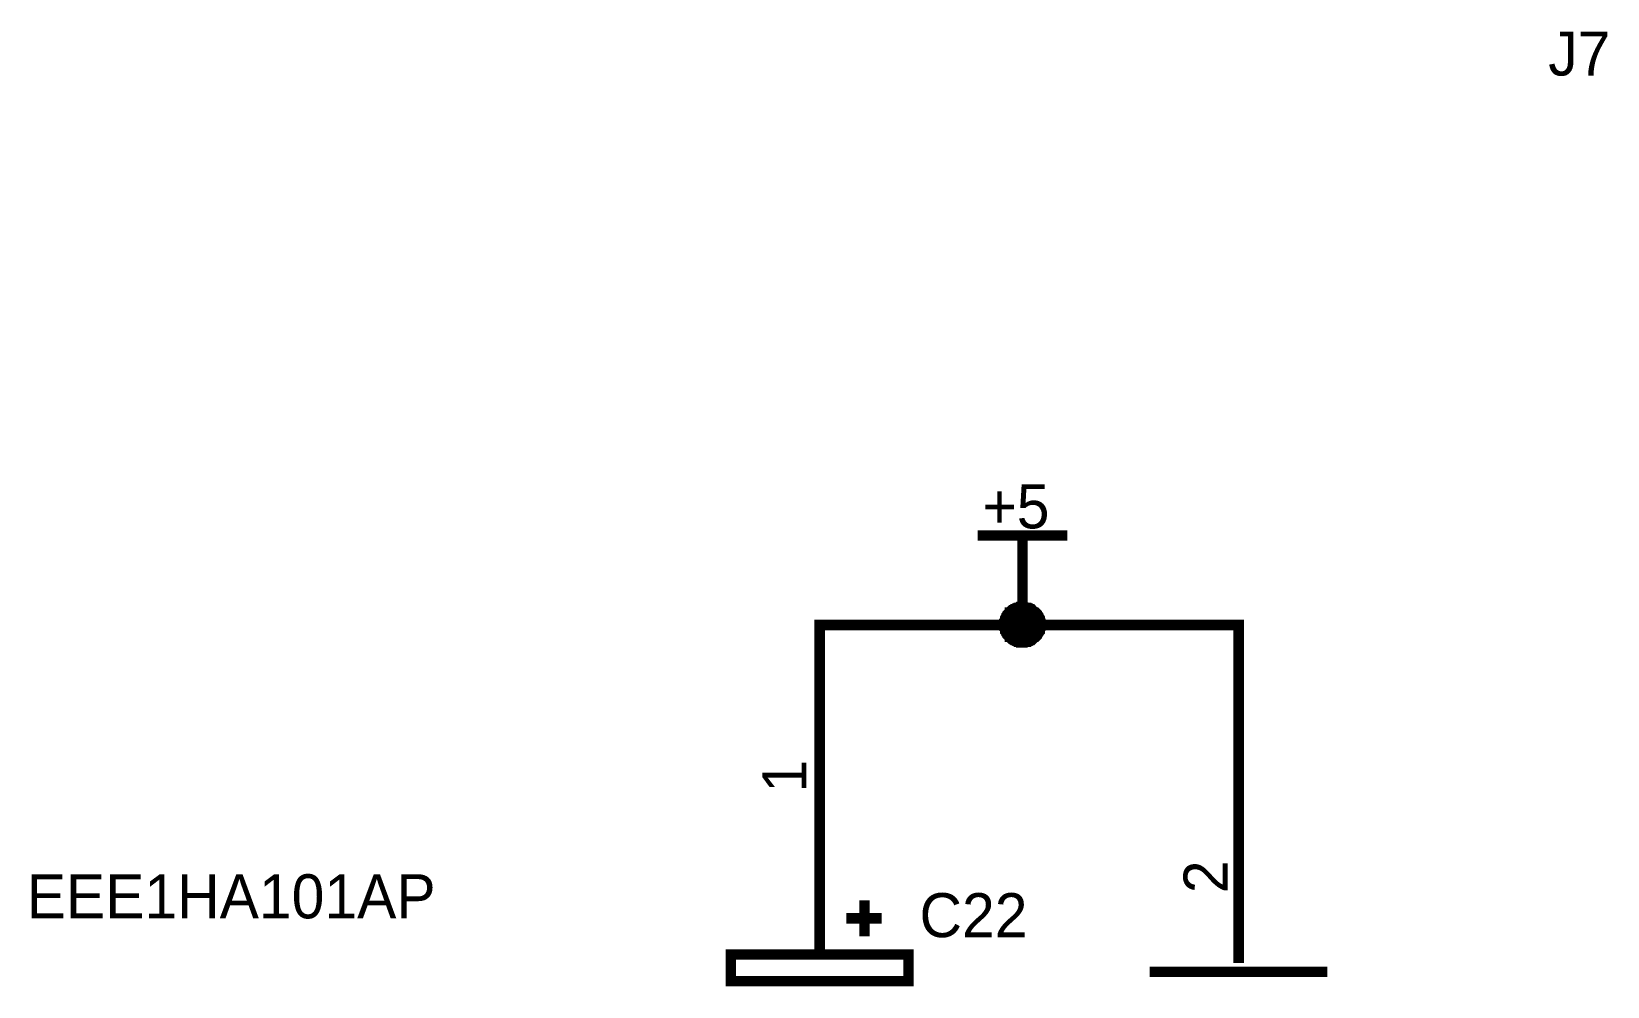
# Model space of a CAD drawing. Header units: millimetres. Extents: x 0 to 800, y 0 to 567.
# Drawn here: x 43.14 to 88.06, y 31.21 to 58.42 of the extents above; entities that cross this region are included whole.
import ezdxf

# ---------------------------------------------------------------- set-up
doc = ezdxf.new("R2010")
doc.units = ezdxf.units.MM
doc.layers.add('Sheet', color=255, linetype='Continuous')

msp = doc.modelspace()

# ---------------------------------------------------------------- linework, layer by layer
at = {"layer": 'Sheet'}
for points, const_width in [([(70.11, 44.058), (72.663, 44.058)], 0.3), ([(71.386, 41.505), (71.386, 44.058)], 0.3), ([(70.871, 41.505), (70.871, 41.527), (70.871, 41.55), (70.871, 41.595), (70.871, 41.617), (70.894, 41.639), (70.894, 41.662), (70.894, 41.684), (70.916, 41.707), (70.916, 41.729), (70.938, 41.751), (70.938, 41.774), (70.961, 41.796), (70.961, 41.818), (70.983, 41.841), (71.006, 41.863), (71.028, 41.863), (71.028, 41.886), (71.05, 41.908), (71.073, 41.93), (71.095, 41.93), (71.118, 41.953), (71.14, 41.953), (71.162, 41.975), (71.185, 41.975), (71.207, 41.998), (71.23, 41.998), (71.252, 41.998), (71.274, 42.02), (71.297, 42.02), (71.342, 42.02), (71.364, 42.02), (71.386, 42.02)], 0.3), ([(70.871, 41.505), (70.871, 41.527), (70.871, 41.55), (70.871, 41.595), (70.871, 41.617), (70.894, 41.639), (70.894, 41.662), (70.894, 41.684), (70.916, 41.707), (70.916, 41.729), (70.938, 41.751), (70.938, 41.774), (70.961, 41.796), (70.961, 41.818), (70.983, 41.841), (71.006, 41.863), (71.028, 41.863), (71.028, 41.886), (71.05, 41.908), (71.073, 41.93), (71.095, 41.93), (71.118, 41.953), (71.14, 41.953), (71.162, 41.975), (71.185, 41.975), (71.207, 41.998), (71.23, 41.998), (71.252, 41.998), (71.274, 42.02), (71.297, 42.02), (71.342, 42.02), (71.364, 42.02), (71.386, 42.02)], 0.3), ([(70.871, 41.505), (70.871, 41.527), (70.871, 41.55), (70.871, 41.595), (70.871, 41.617), (70.894, 41.639), (70.894, 41.662), (70.894, 41.684), (70.916, 41.707), (70.916, 41.729), (70.938, 41.751), (70.938, 41.774), (70.961, 41.796), (70.961, 41.818), (70.983, 41.841), (71.006, 41.863), (71.028, 41.863), (71.028, 41.886), (71.05, 41.908), (71.073, 41.93), (71.095, 41.93), (71.118, 41.953), (71.14, 41.953), (71.162, 41.975), (71.185, 41.975), (71.207, 41.998), (71.23, 41.998), (71.252, 41.998), (71.274, 42.02), (71.297, 42.02), (71.342, 42.02), (71.364, 42.02), (71.386, 42.02)], 0.3), ([(70.871, 41.505), (70.871, 41.527), (70.871, 41.55), (70.871, 41.595), (70.871, 41.617), (70.894, 41.639), (70.894, 41.662), (70.894, 41.684), (70.916, 41.707), (70.916, 41.729), (70.938, 41.751), (70.938, 41.774), (70.961, 41.796), (70.961, 41.818), (70.983, 41.841), (71.006, 41.863), (71.028, 41.863), (71.028, 41.886), (71.05, 41.908), (71.073, 41.93), (71.095, 41.93), (71.118, 41.953), (71.14, 41.953), (71.162, 41.975), (71.185, 41.975), (71.207, 41.998), (71.23, 41.998), (71.252, 41.998), (71.274, 42.02), (71.297, 42.02), (71.342, 42.02), (71.364, 42.02), (71.386, 42.02)], 0.3), ([(70.871, 41.505), (70.871, 41.527), (70.871, 41.55), (70.871, 41.595), (70.871, 41.617), (70.894, 41.639), (70.894, 41.662), (70.894, 41.684), (70.916, 41.707), (70.916, 41.729), (70.938, 41.751), (70.938, 41.774), (70.961, 41.796), (70.961, 41.818), (70.983, 41.841), (71.006, 41.863), (71.028, 41.863), (71.028, 41.886), (71.05, 41.908), (71.073, 41.93), (71.095, 41.93), (71.118, 41.953), (71.14, 41.953), (71.162, 41.975), (71.185, 41.975), (71.207, 41.998), (71.23, 41.998), (71.252, 41.998), (71.274, 42.02), (71.297, 42.02), (71.342, 42.02), (71.364, 42.02), (71.386, 42.02)], 0.0991), ([(70.871, 41.505), (70.871, 41.527), (70.871, 41.55), (70.871, 41.595), (70.871, 41.617), (70.894, 41.639), (70.894, 41.662), (70.894, 41.684), (70.916, 41.707), (70.916, 41.729), (70.938, 41.751), (70.938, 41.774), (70.961, 41.796), (70.961, 41.818), (70.983, 41.841), (71.006, 41.863), (71.028, 41.863), (71.028, 41.886), (71.05, 41.908), (71.073, 41.93), (71.095, 41.93), (71.118, 41.953), (71.14, 41.953), (71.162, 41.975), (71.185, 41.975), (71.207, 41.998), (71.23, 41.998), (71.252, 41.998), (71.274, 42.02), (71.297, 42.02), (71.342, 42.02), (71.364, 42.02), (71.386, 42.02)], 0.0991), ([(70.871, 41.505), (70.871, 41.527), (70.871, 41.55), (70.871, 41.595), (70.871, 41.617), (70.894, 41.639), (70.894, 41.662), (70.894, 41.684), (70.916, 41.707), (70.916, 41.729), (70.938, 41.751), (70.938, 41.774), (70.961, 41.796), (70.961, 41.818), (70.983, 41.841), (71.006, 41.863), (71.028, 41.863), (71.028, 41.886), (71.05, 41.908), (71.073, 41.93), (71.095, 41.93), (71.118, 41.953), (71.14, 41.953), (71.162, 41.975), (71.185, 41.975), (71.207, 41.998), (71.23, 41.998), (71.252, 41.998), (71.274, 42.02), (71.297, 42.02), (71.342, 42.02), (71.364, 42.02), (71.386, 42.02)], 0.0991), ([(70.871, 41.505), (70.871, 41.527), (70.871, 41.55), (70.871, 41.595), (70.871, 41.617), (70.894, 41.639), (70.894, 41.662), (70.894, 41.684), (70.916, 41.707), (70.916, 41.729), (70.938, 41.751), (70.938, 41.774), (70.961, 41.796), (70.961, 41.818), (70.983, 41.841), (71.006, 41.863), (71.028, 41.863), (71.028, 41.886), (71.05, 41.908), (71.073, 41.93), (71.095, 41.93), (71.118, 41.953), (71.14, 41.953), (71.162, 41.975), (71.185, 41.975), (71.207, 41.998), (71.23, 41.998), (71.252, 41.998), (71.274, 42.02), (71.297, 42.02), (71.342, 42.02), (71.364, 42.02), (71.386, 42.02)], 0.0991), ([(71.386, 42.02), (71.386, 42.02)], 0.3), ([(71.386, 42.02), (71.409, 42.02), (71.431, 42.02), (71.453, 42.02), (71.476, 42.02), (71.521, 41.998), (71.543, 41.998), (71.565, 41.998), (71.588, 41.975), (71.61, 41.975), (71.633, 41.953), (71.655, 41.953), (71.677, 41.93), (71.677, 41.93), (71.7, 41.908), (71.722, 41.886), (71.745, 41.863), (71.767, 41.863), (71.789, 41.841), (71.789, 41.818), (71.812, 41.796), (71.834, 41.774), (71.834, 41.751), (71.857, 41.729), (71.857, 41.707), (71.879, 41.684), (71.879, 41.662), (71.879, 41.639), (71.901, 41.617), (71.901, 41.595), (71.901, 41.55), (71.901, 41.527), (71.901, 41.505)], 0.3), ([(71.386, 42.02), (71.386, 42.02)], 0.3), ([(71.386, 42.02), (71.409, 42.02), (71.431, 42.02), (71.453, 42.02), (71.476, 42.02), (71.521, 41.998), (71.543, 41.998), (71.565, 41.998), (71.588, 41.975), (71.61, 41.975), (71.633, 41.953), (71.655, 41.953), (71.677, 41.93), (71.677, 41.93), (71.7, 41.908), (71.722, 41.886), (71.745, 41.863), (71.767, 41.863), (71.789, 41.841), (71.789, 41.818), (71.812, 41.796), (71.834, 41.774), (71.834, 41.751), (71.857, 41.729), (71.857, 41.707), (71.879, 41.684), (71.879, 41.662), (71.879, 41.639), (71.901, 41.617), (71.901, 41.595), (71.901, 41.55), (71.901, 41.527), (71.901, 41.505)], 0.3), ([(71.386, 42.02), (71.386, 42.02)], 0.3), ([(71.386, 42.02), (71.409, 42.02), (71.431, 42.02), (71.453, 42.02), (71.476, 42.02), (71.521, 41.998), (71.543, 41.998), (71.565, 41.998), (71.588, 41.975), (71.61, 41.975), (71.633, 41.953), (71.655, 41.953), (71.677, 41.93), (71.677, 41.93), (71.7, 41.908), (71.722, 41.886), (71.745, 41.863), (71.767, 41.863), (71.789, 41.841), (71.789, 41.818), (71.812, 41.796), (71.834, 41.774), (71.834, 41.751), (71.857, 41.729), (71.857, 41.707), (71.879, 41.684), (71.879, 41.662), (71.879, 41.639), (71.901, 41.617), (71.901, 41.595), (71.901, 41.55), (71.901, 41.527), (71.901, 41.505)], 0.3), ([(71.386, 42.02), (71.386, 42.02)], 0.3), ([(71.386, 42.02), (71.409, 42.02), (71.431, 42.02), (71.453, 42.02), (71.476, 42.02), (71.521, 41.998), (71.543, 41.998), (71.565, 41.998), (71.588, 41.975), (71.61, 41.975), (71.633, 41.953), (71.655, 41.953), (71.677, 41.93), (71.677, 41.93), (71.7, 41.908), (71.722, 41.886), (71.745, 41.863), (71.767, 41.863), (71.789, 41.841), (71.789, 41.818), (71.812, 41.796), (71.834, 41.774), (71.834, 41.751), (71.857, 41.729), (71.857, 41.707), (71.879, 41.684), (71.879, 41.662), (71.879, 41.639), (71.901, 41.617), (71.901, 41.595), (71.901, 41.55), (71.901, 41.527), (71.901, 41.505)], 0.3), ([(71.386, 42.02), (71.386, 42.02)], 0.0991), ([(71.386, 42.02), (71.409, 42.02), (71.431, 42.02), (71.453, 42.02), (71.476, 42.02), (71.521, 41.998), (71.543, 41.998), (71.565, 41.998), (71.588, 41.975), (71.61, 41.975), (71.633, 41.953), (71.655, 41.953), (71.677, 41.93), (71.677, 41.93), (71.7, 41.908), (71.722, 41.886), (71.745, 41.863), (71.767, 41.863), (71.789, 41.841), (71.789, 41.818), (71.812, 41.796), (71.834, 41.774), (71.834, 41.751), (71.857, 41.729), (71.857, 41.707), (71.879, 41.684), (71.879, 41.662), (71.879, 41.639), (71.901, 41.617), (71.901, 41.595), (71.901, 41.55), (71.901, 41.527), (71.901, 41.505)], 0.0991), ([(71.386, 42.02), (71.386, 42.02)], 0.0991), ([(71.386, 42.02), (71.409, 42.02), (71.431, 42.02), (71.453, 42.02), (71.476, 42.02), (71.521, 41.998), (71.543, 41.998), (71.565, 41.998), (71.588, 41.975), (71.61, 41.975), (71.633, 41.953), (71.655, 41.953), (71.677, 41.93), (71.677, 41.93), (71.7, 41.908), (71.722, 41.886), (71.745, 41.863), (71.767, 41.863), (71.789, 41.841), (71.789, 41.818), (71.812, 41.796), (71.834, 41.774), (71.834, 41.751), (71.857, 41.729), (71.857, 41.707), (71.879, 41.684), (71.879, 41.662), (71.879, 41.639), (71.901, 41.617), (71.901, 41.595), (71.901, 41.55), (71.901, 41.527), (71.901, 41.505)], 0.0991), ([(71.386, 42.02), (71.386, 42.02)], 0.0991), ([(71.386, 42.02), (71.409, 42.02), (71.431, 42.02), (71.453, 42.02), (71.476, 42.02), (71.521, 41.998), (71.543, 41.998), (71.565, 41.998), (71.588, 41.975), (71.61, 41.975), (71.633, 41.953), (71.655, 41.953), (71.677, 41.93), (71.677, 41.93), (71.7, 41.908), (71.722, 41.886), (71.745, 41.863), (71.767, 41.863), (71.789, 41.841), (71.789, 41.818), (71.812, 41.796), (71.834, 41.774), (71.834, 41.751), (71.857, 41.729), (71.857, 41.707), (71.879, 41.684), (71.879, 41.662), (71.879, 41.639), (71.901, 41.617), (71.901, 41.595), (71.901, 41.55), (71.901, 41.527), (71.901, 41.505)], 0.0991), ([(71.386, 42.02), (71.386, 42.02)], 0.0991), ([(71.386, 42.02), (71.409, 42.02), (71.431, 42.02), (71.453, 42.02), (71.476, 42.02), (71.521, 41.998), (71.543, 41.998), (71.565, 41.998), (71.588, 41.975), (71.61, 41.975), (71.633, 41.953), (71.655, 41.953), (71.677, 41.93), (71.677, 41.93), (71.7, 41.908), (71.722, 41.886), (71.745, 41.863), (71.767, 41.863), (71.789, 41.841), (71.789, 41.818), (71.812, 41.796), (71.834, 41.774), (71.834, 41.751), (71.857, 41.729), (71.857, 41.707), (71.879, 41.684), (71.879, 41.662), (71.879, 41.639), (71.901, 41.617), (71.901, 41.595), (71.901, 41.55), (71.901, 41.527), (71.901, 41.505)], 0.0991), ([(77.546, 33.397), (77.546, 41.505), (71.386, 41.505), (65.607, 41.505), (65.607, 37.204)], 0.3), ([(71.386, 41.012), (71.364, 41.012), (71.342, 41.012), (71.297, 41.012), (71.274, 41.012), (71.252, 41.035), (71.23, 41.035), (71.207, 41.035), (71.185, 41.057), (71.162, 41.057), (71.14, 41.079), (71.118, 41.079), (71.095, 41.102), (71.073, 41.102), (71.05, 41.124), (71.028, 41.147), (71.028, 41.169), (71.006, 41.169), (70.983, 41.191), (70.961, 41.214), (70.961, 41.236), (70.938, 41.259), (70.938, 41.281), (70.916, 41.303), (70.916, 41.303), (70.894, 41.326), (70.894, 41.371), (70.894, 41.393), (70.871, 41.415), (70.871, 41.438), (70.871, 41.46), (70.871, 41.483), (70.871, 41.505)], 0.3), ([(70.871, 41.505), (70.871, 41.505)], 0.3), ([(71.386, 41.012), (71.364, 41.012), (71.342, 41.012), (71.297, 41.012), (71.274, 41.012), (71.252, 41.035), (71.23, 41.035), (71.207, 41.035), (71.185, 41.057), (71.162, 41.057), (71.14, 41.079), (71.118, 41.079), (71.095, 41.102), (71.073, 41.102), (71.05, 41.124), (71.028, 41.147), (71.028, 41.169), (71.006, 41.169), (70.983, 41.191), (70.961, 41.214), (70.961, 41.236), (70.938, 41.259), (70.938, 41.281), (70.916, 41.303), (70.916, 41.303), (70.894, 41.326), (70.894, 41.371), (70.894, 41.393), (70.871, 41.415), (70.871, 41.438), (70.871, 41.46), (70.871, 41.483), (70.871, 41.505)], 0.3), ([(70.871, 41.505), (70.871, 41.505)], 0.3), ([(71.386, 41.012), (71.364, 41.012), (71.342, 41.012), (71.297, 41.012), (71.274, 41.012), (71.252, 41.035), (71.23, 41.035), (71.207, 41.035), (71.185, 41.057), (71.162, 41.057), (71.14, 41.079), (71.118, 41.079), (71.095, 41.102), (71.073, 41.102), (71.05, 41.124), (71.028, 41.147), (71.028, 41.169), (71.006, 41.169), (70.983, 41.191), (70.961, 41.214), (70.961, 41.236), (70.938, 41.259), (70.938, 41.281), (70.916, 41.303), (70.916, 41.303), (70.894, 41.326), (70.894, 41.371), (70.894, 41.393), (70.871, 41.415), (70.871, 41.438), (70.871, 41.46), (70.871, 41.483), (70.871, 41.505)], 0.3), ([(70.871, 41.505), (70.871, 41.505)], 0.3), ([(71.386, 41.012), (71.364, 41.012), (71.342, 41.012), (71.297, 41.012), (71.274, 41.012), (71.252, 41.035), (71.23, 41.035), (71.207, 41.035), (71.185, 41.057), (71.162, 41.057), (71.14, 41.079), (71.118, 41.079), (71.095, 41.102), (71.073, 41.102), (71.05, 41.124), (71.028, 41.147), (71.028, 41.169), (71.006, 41.169), (70.983, 41.191), (70.961, 41.214), (70.961, 41.236), (70.938, 41.259), (70.938, 41.281), (70.916, 41.303), (70.916, 41.303), (70.894, 41.326), (70.894, 41.371), (70.894, 41.393), (70.871, 41.415), (70.871, 41.438), (70.871, 41.46), (70.871, 41.483), (70.871, 41.505)], 0.3), ([(70.871, 41.505), (70.871, 41.505)], 0.3), ([(71.386, 41.012), (71.364, 41.012), (71.342, 41.012), (71.297, 41.012), (71.274, 41.012), (71.252, 41.035), (71.23, 41.035), (71.207, 41.035), (71.185, 41.057), (71.162, 41.057), (71.14, 41.079), (71.118, 41.079), (71.095, 41.102), (71.073, 41.102), (71.05, 41.124), (71.028, 41.147), (71.028, 41.169), (71.006, 41.169), (70.983, 41.191), (70.961, 41.214), (70.961, 41.236), (70.938, 41.259), (70.938, 41.281), (70.916, 41.303), (70.916, 41.303), (70.894, 41.326), (70.894, 41.371), (70.894, 41.393), (70.871, 41.415), (70.871, 41.438), (70.871, 41.46), (70.871, 41.483), (70.871, 41.505)], 0.0991), ([(70.871, 41.505), (70.871, 41.505)], 0.0991), ([(71.386, 41.012), (71.364, 41.012), (71.342, 41.012), (71.297, 41.012), (71.274, 41.012), (71.252, 41.035), (71.23, 41.035), (71.207, 41.035), (71.185, 41.057), (71.162, 41.057), (71.14, 41.079), (71.118, 41.079), (71.095, 41.102), (71.073, 41.102), (71.05, 41.124), (71.028, 41.147), (71.028, 41.169), (71.006, 41.169), (70.983, 41.191), (70.961, 41.214), (70.961, 41.236), (70.938, 41.259), (70.938, 41.281), (70.916, 41.303), (70.916, 41.303), (70.894, 41.326), (70.894, 41.371), (70.894, 41.393), (70.871, 41.415), (70.871, 41.438), (70.871, 41.46), (70.871, 41.483), (70.871, 41.505)], 0.0991), ([(70.871, 41.505), (70.871, 41.505)], 0.0991), ([(71.386, 41.012), (71.364, 41.012), (71.342, 41.012), (71.297, 41.012), (71.274, 41.012), (71.252, 41.035), (71.23, 41.035), (71.207, 41.035), (71.185, 41.057), (71.162, 41.057), (71.14, 41.079), (71.118, 41.079), (71.095, 41.102), (71.073, 41.102), (71.05, 41.124), (71.028, 41.147), (71.028, 41.169), (71.006, 41.169), (70.983, 41.191), (70.961, 41.214), (70.961, 41.236), (70.938, 41.259), (70.938, 41.281), (70.916, 41.303), (70.916, 41.303), (70.894, 41.326), (70.894, 41.371), (70.894, 41.393), (70.871, 41.415), (70.871, 41.438), (70.871, 41.46), (70.871, 41.483), (70.871, 41.505)], 0.0991), ([(70.871, 41.505), (70.871, 41.505)], 0.0991), ([(71.386, 41.012), (71.364, 41.012), (71.342, 41.012), (71.297, 41.012), (71.274, 41.012), (71.252, 41.035), (71.23, 41.035), (71.207, 41.035), (71.185, 41.057), (71.162, 41.057), (71.14, 41.079), (71.118, 41.079), (71.095, 41.102), (71.073, 41.102), (71.05, 41.124), (71.028, 41.147), (71.028, 41.169), (71.006, 41.169), (70.983, 41.191), (70.961, 41.214), (70.961, 41.236), (70.938, 41.259), (70.938, 41.281), (70.916, 41.303), (70.916, 41.303), (70.894, 41.326), (70.894, 41.371), (70.894, 41.393), (70.871, 41.415), (70.871, 41.438), (70.871, 41.46), (70.871, 41.483), (70.871, 41.505)], 0.0991), ([(70.871, 41.505), (70.871, 41.505)], 0.0991), ([(71.901, 41.505), (71.901, 41.483), (71.901, 41.46), (71.901, 41.438), (71.901, 41.415), (71.879, 41.393), (71.879, 41.371), (71.879, 41.326), (71.857, 41.303), (71.857, 41.303), (71.834, 41.281), (71.834, 41.259), (71.812, 41.236), (71.789, 41.214), (71.789, 41.191), (71.767, 41.169), (71.745, 41.169), (71.722, 41.147), (71.7, 41.124), (71.677, 41.102), (71.677, 41.102), (71.655, 41.079), (71.633, 41.079), (71.61, 41.057), (71.588, 41.057), (71.565, 41.035), (71.543, 41.035), (71.521, 41.035), (71.476, 41.012), (71.453, 41.012), (71.431, 41.012), (71.409, 41.012), (71.386, 41.012)], 0.3), ([(71.901, 41.505), (71.901, 41.483), (71.901, 41.46), (71.901, 41.438), (71.901, 41.415), (71.879, 41.393), (71.879, 41.371), (71.879, 41.326), (71.857, 41.303), (71.857, 41.303), (71.834, 41.281), (71.834, 41.259), (71.812, 41.236), (71.789, 41.214), (71.789, 41.191), (71.767, 41.169), (71.745, 41.169), (71.722, 41.147), (71.7, 41.124), (71.677, 41.102), (71.677, 41.102), (71.655, 41.079), (71.633, 41.079), (71.61, 41.057), (71.588, 41.057), (71.565, 41.035), (71.543, 41.035), (71.521, 41.035), (71.476, 41.012), (71.453, 41.012), (71.431, 41.012), (71.409, 41.012), (71.386, 41.012)], 0.3), ([(71.901, 41.505), (71.901, 41.483), (71.901, 41.46), (71.901, 41.438), (71.901, 41.415), (71.879, 41.393), (71.879, 41.371), (71.879, 41.326), (71.857, 41.303), (71.857, 41.303), (71.834, 41.281), (71.834, 41.259), (71.812, 41.236), (71.789, 41.214), (71.789, 41.191), (71.767, 41.169), (71.745, 41.169), (71.722, 41.147), (71.7, 41.124), (71.677, 41.102), (71.677, 41.102), (71.655, 41.079), (71.633, 41.079), (71.61, 41.057), (71.588, 41.057), (71.565, 41.035), (71.543, 41.035), (71.521, 41.035), (71.476, 41.012), (71.453, 41.012), (71.431, 41.012), (71.409, 41.012), (71.386, 41.012)], 0.3), ([(71.901, 41.505), (71.901, 41.483), (71.901, 41.46), (71.901, 41.438), (71.901, 41.415), (71.879, 41.393), (71.879, 41.371), (71.879, 41.326), (71.857, 41.303), (71.857, 41.303), (71.834, 41.281), (71.834, 41.259), (71.812, 41.236), (71.789, 41.214), (71.789, 41.191), (71.767, 41.169), (71.745, 41.169), (71.722, 41.147), (71.7, 41.124), (71.677, 41.102), (71.677, 41.102), (71.655, 41.079), (71.633, 41.079), (71.61, 41.057), (71.588, 41.057), (71.565, 41.035), (71.543, 41.035), (71.521, 41.035), (71.476, 41.012), (71.453, 41.012), (71.431, 41.012), (71.409, 41.012), (71.386, 41.012)], 0.3), ([(71.901, 41.505), (71.901, 41.483), (71.901, 41.46), (71.901, 41.438), (71.901, 41.415), (71.879, 41.393), (71.879, 41.371), (71.879, 41.326), (71.857, 41.303), (71.857, 41.303), (71.834, 41.281), (71.834, 41.259), (71.812, 41.236), (71.789, 41.214), (71.789, 41.191), (71.767, 41.169), (71.745, 41.169), (71.722, 41.147), (71.7, 41.124), (71.677, 41.102), (71.677, 41.102), (71.655, 41.079), (71.633, 41.079), (71.61, 41.057), (71.588, 41.057), (71.565, 41.035), (71.543, 41.035), (71.521, 41.035), (71.476, 41.012), (71.453, 41.012), (71.431, 41.012), (71.409, 41.012), (71.386, 41.012)], 0.0991), ([(71.901, 41.505), (71.901, 41.483), (71.901, 41.46), (71.901, 41.438), (71.901, 41.415), (71.879, 41.393), (71.879, 41.371), (71.879, 41.326), (71.857, 41.303), (71.857, 41.303), (71.834, 41.281), (71.834, 41.259), (71.812, 41.236), (71.789, 41.214), (71.789, 41.191), (71.767, 41.169), (71.745, 41.169), (71.722, 41.147), (71.7, 41.124), (71.677, 41.102), (71.677, 41.102), (71.655, 41.079), (71.633, 41.079), (71.61, 41.057), (71.588, 41.057), (71.565, 41.035), (71.543, 41.035), (71.521, 41.035), (71.476, 41.012), (71.453, 41.012), (71.431, 41.012), (71.409, 41.012), (71.386, 41.012)], 0.0991), ([(71.901, 41.505), (71.901, 41.483), (71.901, 41.46), (71.901, 41.438), (71.901, 41.415), (71.879, 41.393), (71.879, 41.371), (71.879, 41.326), (71.857, 41.303), (71.857, 41.303), (71.834, 41.281), (71.834, 41.259), (71.812, 41.236), (71.789, 41.214), (71.789, 41.191), (71.767, 41.169), (71.745, 41.169), (71.722, 41.147), (71.7, 41.124), (71.677, 41.102), (71.677, 41.102), (71.655, 41.079), (71.633, 41.079), (71.61, 41.057), (71.588, 41.057), (71.565, 41.035), (71.543, 41.035), (71.521, 41.035), (71.476, 41.012), (71.453, 41.012), (71.431, 41.012), (71.409, 41.012), (71.386, 41.012)], 0.0991), ([(71.901, 41.505), (71.901, 41.483), (71.901, 41.46), (71.901, 41.438), (71.901, 41.415), (71.879, 41.393), (71.879, 41.371), (71.879, 41.326), (71.857, 41.303), (71.857, 41.303), (71.834, 41.281), (71.834, 41.259), (71.812, 41.236), (71.789, 41.214), (71.789, 41.191), (71.767, 41.169), (71.745, 41.169), (71.722, 41.147), (71.7, 41.124), (71.677, 41.102), (71.677, 41.102), (71.655, 41.079), (71.633, 41.079), (71.61, 41.057), (71.588, 41.057), (71.565, 41.035), (71.543, 41.035), (71.521, 41.035), (71.476, 41.012), (71.453, 41.012), (71.431, 41.012), (71.409, 41.012), (71.386, 41.012)], 0.0991), ([(71.901, 41.505), (71.901, 41.505), (71.901, 41.505), (71.901, 41.505), (71.901, 41.505), (71.901, 41.505), (71.901, 41.505), (71.901, 41.505), (71.901, 41.505), (71.901, 41.505), (71.901, 41.505), (71.901, 41.505), (71.901, 41.505), (71.901, 41.505), (71.901, 41.505), (71.901, 41.505), (71.901, 41.505), (71.901, 41.505), (71.901, 41.505), (71.901, 41.505), (71.901, 41.505), (71.901, 41.505), (71.901, 41.505), (71.901, 41.505), (71.901, 41.505), (71.901, 41.505), (71.901, 41.505), (71.901, 41.505), (71.901, 41.505), (71.901, 41.505), (71.901, 41.505), (71.901, 41.505), (71.901, 41.505)], 0.3), ([(71.901, 41.505), (71.901, 41.505)], 0.3), ([(71.901, 41.505), (71.901, 41.505), (71.901, 41.505), (71.901, 41.505), (71.901, 41.505), (71.901, 41.505), (71.901, 41.505), (71.901, 41.505), (71.901, 41.505), (71.901, 41.505), (71.901, 41.505), (71.901, 41.505), (71.901, 41.505), (71.901, 41.505), (71.901, 41.505), (71.901, 41.505), (71.901, 41.505), (71.901, 41.505), (71.901, 41.505), (71.901, 41.505), (71.901, 41.505), (71.901, 41.505), (71.901, 41.505), (71.901, 41.505), (71.901, 41.505), (71.901, 41.505), (71.901, 41.505), (71.901, 41.505), (71.901, 41.505), (71.901, 41.505), (71.901, 41.505), (71.901, 41.505), (71.901, 41.505)], 0.3), ([(71.901, 41.505), (71.901, 41.505)], 0.3), ([(71.901, 41.505), (71.901, 41.505), (71.901, 41.505), (71.901, 41.505), (71.901, 41.505), (71.901, 41.505), (71.901, 41.505), (71.901, 41.505), (71.901, 41.505), (71.901, 41.505), (71.901, 41.505), (71.901, 41.505), (71.901, 41.505), (71.901, 41.505), (71.901, 41.505), (71.901, 41.505), (71.901, 41.505), (71.901, 41.505), (71.901, 41.505), (71.901, 41.505), (71.901, 41.505), (71.901, 41.505), (71.901, 41.505), (71.901, 41.505), (71.901, 41.505), (71.901, 41.505), (71.901, 41.505), (71.901, 41.505), (71.901, 41.505), (71.901, 41.505), (71.901, 41.505), (71.901, 41.505), (71.901, 41.505)], 0.3), ([(71.901, 41.505), (71.901, 41.505)], 0.3), ([(71.901, 41.505), (71.901, 41.505), (71.901, 41.505), (71.901, 41.505), (71.901, 41.505), (71.901, 41.505), (71.901, 41.505), (71.901, 41.505), (71.901, 41.505), (71.901, 41.505), (71.901, 41.505), (71.901, 41.505), (71.901, 41.505), (71.901, 41.505), (71.901, 41.505), (71.901, 41.505), (71.901, 41.505), (71.901, 41.505), (71.901, 41.505), (71.901, 41.505), (71.901, 41.505), (71.901, 41.505), (71.901, 41.505), (71.901, 41.505), (71.901, 41.505), (71.901, 41.505), (71.901, 41.505), (71.901, 41.505), (71.901, 41.505), (71.901, 41.505), (71.901, 41.505), (71.901, 41.505), (71.901, 41.505)], 0.3), ([(71.901, 41.505), (71.901, 41.505)], 0.3), ([(71.901, 41.505), (71.901, 41.505), (71.901, 41.505), (71.901, 41.505), (71.901, 41.505), (71.901, 41.505), (71.901, 41.505), (71.901, 41.505), (71.901, 41.505), (71.901, 41.505), (71.901, 41.505), (71.901, 41.505), (71.901, 41.505), (71.901, 41.505), (71.901, 41.505), (71.901, 41.505), (71.901, 41.505), (71.901, 41.505), (71.901, 41.505), (71.901, 41.505), (71.901, 41.505), (71.901, 41.505), (71.901, 41.505), (71.901, 41.505), (71.901, 41.505), (71.901, 41.505), (71.901, 41.505), (71.901, 41.505), (71.901, 41.505), (71.901, 41.505), (71.901, 41.505), (71.901, 41.505), (71.901, 41.505)], 0.0991), ([(71.901, 41.505), (71.901, 41.505)], 0.0991), ([(71.901, 41.505), (71.901, 41.505), (71.901, 41.505), (71.901, 41.505), (71.901, 41.505), (71.901, 41.505), (71.901, 41.505), (71.901, 41.505), (71.901, 41.505), (71.901, 41.505), (71.901, 41.505), (71.901, 41.505), (71.901, 41.505), (71.901, 41.505), (71.901, 41.505), (71.901, 41.505), (71.901, 41.505), (71.901, 41.505), (71.901, 41.505), (71.901, 41.505), (71.901, 41.505), (71.901, 41.505), (71.901, 41.505), (71.901, 41.505), (71.901, 41.505), (71.901, 41.505), (71.901, 41.505), (71.901, 41.505), (71.901, 41.505), (71.901, 41.505), (71.901, 41.505), (71.901, 41.505), (71.901, 41.505)], 0.0991), ([(71.901, 41.505), (71.901, 41.505)], 0.0991), ([(71.901, 41.505), (71.901, 41.505), (71.901, 41.505), (71.901, 41.505), (71.901, 41.505), (71.901, 41.505), (71.901, 41.505), (71.901, 41.505), (71.901, 41.505), (71.901, 41.505), (71.901, 41.505), (71.901, 41.505), (71.901, 41.505), (71.901, 41.505), (71.901, 41.505), (71.901, 41.505), (71.901, 41.505), (71.901, 41.505), (71.901, 41.505), (71.901, 41.505), (71.901, 41.505), (71.901, 41.505), (71.901, 41.505), (71.901, 41.505), (71.901, 41.505), (71.901, 41.505), (71.901, 41.505), (71.901, 41.505), (71.901, 41.505), (71.901, 41.505), (71.901, 41.505), (71.901, 41.505), (71.901, 41.505)], 0.0991), ([(71.901, 41.505), (71.901, 41.505)], 0.0991), ([(71.901, 41.505), (71.901, 41.505), (71.901, 41.505), (71.901, 41.505), (71.901, 41.505), (71.901, 41.505), (71.901, 41.505), (71.901, 41.505), (71.901, 41.505), (71.901, 41.505), (71.901, 41.505), (71.901, 41.505), (71.901, 41.505), (71.901, 41.505), (71.901, 41.505), (71.901, 41.505), (71.901, 41.505), (71.901, 41.505), (71.901, 41.505), (71.901, 41.505), (71.901, 41.505), (71.901, 41.505), (71.901, 41.505), (71.901, 41.505), (71.901, 41.505), (71.901, 41.505), (71.901, 41.505), (71.901, 41.505), (71.901, 41.505), (71.901, 41.505), (71.901, 41.505), (71.901, 41.505), (71.901, 41.505)], 0.0991), ([(71.901, 41.505), (71.901, 41.505)], 0.0991), ([(65.607, 34.673), (65.607, 37.204)], 0.3), ([(65.607, 34.673), (65.607, 32.12)], 0.3), ([(66.884, 32.635), (66.884, 33.665)], 0.3), ([(67.377, 33.15), (66.369, 33.15)], 0.3), ([(77.546, 31.873), (77.546, 33.397)], 0.3), ([(77.546, 31.873), (77.546, 32.12)], 0.3), ([(75.015, 31.627), (80.077, 31.627)], 0.3)]:
    msp.add_lwpolyline(points, dxfattribs=dict(at, const_width=const_width))
at = {"layer": 'Sheet', "const_width": 0.508}
msp.add_lwpolyline([(71.118, 41.518, 1), (71.626, 41.518, 1)], format="xyb", close=True, dxfattribs=at)
at = {"layer": 'Sheet'}
for points, const_width in [([(63.076, 32.12), (68.138, 32.12), (68.138, 31.358), (63.076, 31.358), (63.076, 32.12)], 0.3), ([(63.076, 32.12), (63.076, 31.358), (68.138, 31.358), (68.138, 32.12), (63.076, 32.12), (63.076, 32.12)], 0.0991)]:
    msp.add_lwpolyline(points, close=True, dxfattribs=dict(at, const_width=const_width))

# ---------------------------------------------------------------- texts
for s, height, p in [('J7', 1.2543, (86.371, 57.162)), ('+5', 1.2543, (70.244, 44.26)), ('EEE1HA101AP', 1.25433, (43.006, 33.15)), ('C22', 1.2543, (68.452, 32.613))]:
    msp.add_text(s, height=height, dxfattribs=at).set_placement(p)
for s, p in [('1', (65.227, 36.734)), ('2', (77.232, 33.867))]:
    msp.add_text(s, height=1.254, rotation=90, dxfattribs=at).set_placement(p)

doc.saveas('drawing.dxf')
